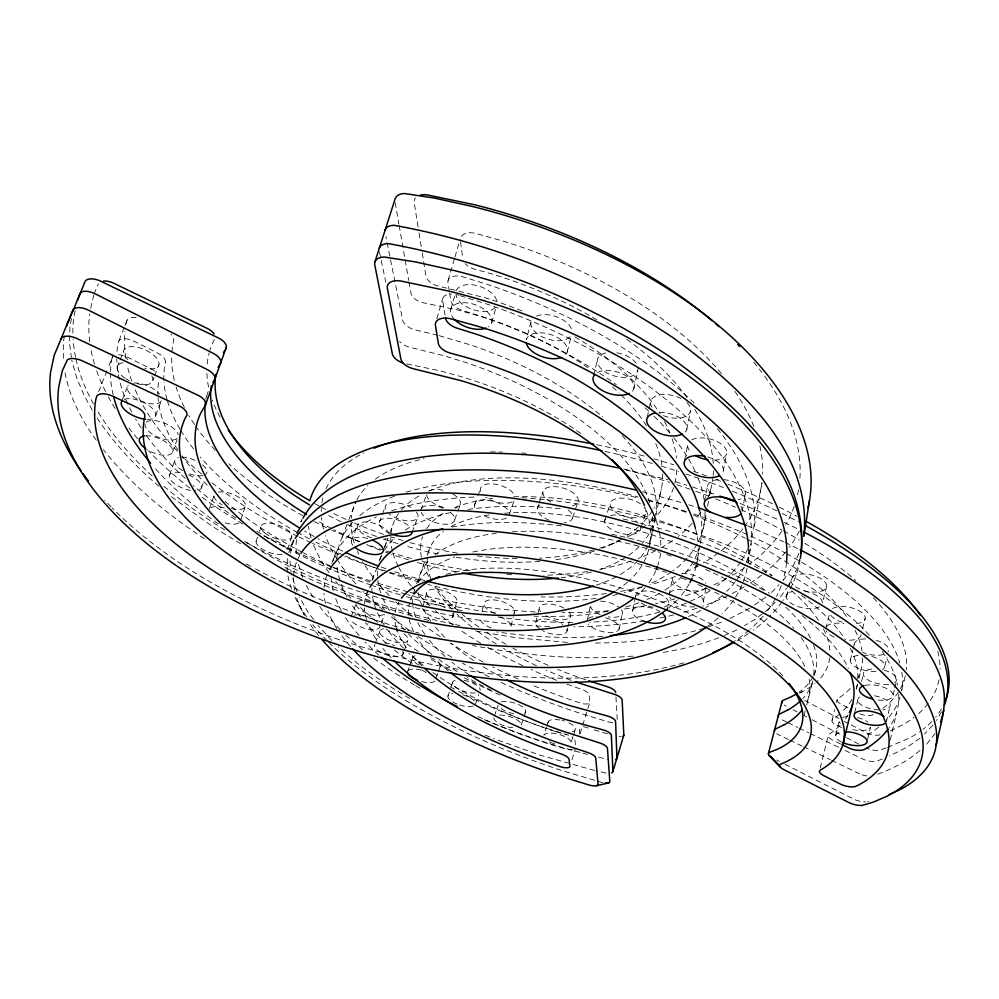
<?xml version="1.0" encoding="UTF-8"?>
<svg xmlns="http://www.w3.org/2000/svg" width="999" height="999" viewBox="0 0 999 999"><rect width="100%" height="100%" fill="white"/><g stroke="black" fill="none" stroke-linecap="round" stroke-linejoin="round"><path stroke-width="0.75" stroke-dasharray="5 3.75" d="M290.659 553.384L291.096 548.776L293.856 539.897M296.541 539.51L295.854 546.428L296.753 556.368M748.001 562.499L751.31 543.518M754.282 526.548L761.937 482.679A328.334 174.887 16.1 0 1 746.453 523.813M742.182 511.625L745.279 494.343M703.383 601.548L705.818 588.411M723.226 471.491L726.535 453.871M704.557 501.486L707.579 485.726M696.041 566.808L699.5 548.638M703.259 528.921L706.43 512.3M707.579 506.268L709.315 497.202M709.602 495.691L711.038 488.136M667.382 608.516L668.219 604.245M669.105 595.092L672.252 579.133M64.523 335.951L63.312 341.958L63.362 361.551M686.725 429.545L690.346 411.663M684.552 460.464L687.787 444.393A19.943 10.427 13.4 0 0 691.67 452.872M71.491 318.469L69.942 326.061L69.48 342.982L71.391 357.38M632.692 610.239L635.926 594.642M652.035 533.978L649.475 546.341A234.54 116.221 15.9 0 0 645.092 507.017M652.647 530.956L654.832 520.404M655.769 515.871L661.388 488.661M619.105 629.033L622.327 613.736M647.19 417.582L648.788 410.164M649.113 408.691L650.711 401.273M75.162 310.739L73.851 316.671A379.795 201.224 16.1 0 0 72.902 334.702M587.287 620.067L590.347 606.206M633.778 388.673L637.787 370.629M567.007 631.093L567.682 628.084M568.031 626.585L570.404 616.083M890.246 740.147L896.478 713.174M901.76 690.334L904.083 680.294M886.275 722.102L889.897 706.593M893.106 695.142L894.455 689.36M894.792 687.924L896.815 679.245M90.684 308.216L93.769 295.092M165.397 362.312L165.484 361.95A12.762 5.957 23.5 0 0 157.243 352.847L134.041 341.283A12.862 5.994 23.9 0 0 118.506 342.033L117.857 344.268A331.893 161.139 18.5 0 0 116.808 354.32M593.593 375.749L597.489 359.278M535.726 622.739L539.26 607.779M884.864 666.096L886.975 657.242M867.631 739.397L870.491 727.297A15.984 6.394 11.3 0 1 849.749 728.833M861.525 681.493L863.261 674.3M854.682 712.699L858.079 698.663M511.013 626.398L513.174 617.519M513.536 616.046L514.622 611.613M856.505 688.386L857.554 684.04M858.965 678.246L861.076 669.555M835.776 735.027L839.472 719.967A15.984 6.394 11.3 0 0 840.309 723.438M862.624 628.758L865.209 618.231M567.257 352.035L571.353 335.452M820.229 768.044L828.333 735.276M832.055 720.254L834.627 709.877M836.463 702.459L837.187 699.487M850.249 660.551L852.771 650.287M853.134 648.813L854.22 644.417M482.03 611.251L483.903 603.883M804.058 715.421L805.182 711.013M806.68 705.132L812.899 680.756M814.297 675.262L816.033 668.443M825.761 628.696L829.57 613.761M826.673 586.388L822.352 603.134A18.282 8.354 11.7 0 0 802.821 591.033M531.031 321.666L526.311 339.697A21.379 11.838 17.2 0 1 554.383 335.951A21.379 11.838 17.2 0 1 563.898 356.231M452.722 617.007L456.555 602.397A15.797 6.593 17.3 0 0 437.412 589.398A15.797 6.593 17.3 0 0 431.331 599.4A15.797 6.593 17.3 0 0 456.568 602.397M786.413 596.515L788.636 588.199M789.01 586.813L790.871 579.882M799.575 559.053L796.89 569.055L787.424 587.162M422.939 606.43L426.923 591.82M491.758 322.739L495.891 307.717M111.513 360.189L112.138 357.992A12.925 5.919 23.7 0 1 112.65 356.531L107.592 369.193M450.699 309.528L455.057 294.555M436.825 318.706L442.757 298.514M448.064 280.482L454.52 258.529M454.945 257.055L460.114 239.498M126.036 323.738L126.748 321.328A12.737 6.531 22.3 0 1 138.386 318.119M641.133 527.497L645.928 512.137M571.903 759.839L575.399 748.601M580.069 733.616L587.35 710.252M587.799 708.791L589.622 702.946M572.964 736.775L570.829 743.556A14.148 5.17 15.3 0 0 560.052 734.715A14.148 5.17 15.3 0 0 543.918 735.164L546.528 727.035M573.389 735.414L575.087 729.994M291.783 536.451L287.113 551.061A16.321 6.706 19.8 0 0 265.534 537.924M546.965 725.686L548.264 721.615M604.707 520.629L610.102 503.946M525.624 711.962L521.178 725.524A14.198 5.22 16 0 0 514.522 718.468A14.198 5.22 16 0 0 499.238 715.097M256.094 541.446L257.542 537.075M259.465 531.243L260.901 526.873M572.702 517.482L574.999 510.589M575.449 509.203L578.209 500.924M494.43 716.058L498.064 705.219M245.042 507.142L240.072 521.878A16.708 6.943 20.7 0 1 225.05 522.827M475.487 704.02L478.746 694.48M537.212 508.728L538.623 504.607M539.098 503.234L542.869 492.232M209.34 509.015L214.473 494.28A16.633 7.043 20.8 0 0 222.215 504.87M509.29 514.473L514.035 500.886M447.902 696.166L449.325 692.082M451.236 686.638L452.659 682.554M201.398 487.974L204.283 479.82M436.026 678.321L437.974 672.814M438.461 671.44L440.409 665.933M474.5 505.282L477.422 497.165M477.909 495.816L480.344 489.048M205.744 399.026L206.768 396.203M407.48 672.09L409.465 666.595M409.965 665.222L412.45 658.353M402.684 654.77L403.696 651.972M404.208 650.586L407.767 640.821M454.745 519.692L457.38 512.437M457.904 510.976L460.551 503.721M169.493 475.074L174.95 460.127M172.54 452.072L177.11 439.622M412.162 595.941L410.676 599.974A205.27 77.298 17.4 0 1 413.261 595.204M416.633 583.791L424.95 561.163M427.11 555.319L429.258 549.475M420.804 510.152L426.748 494.243A17.595 8.179 17.9 0 0 446.915 508.054M381.343 623.151L384.528 614.622M375.374 643.131L380.057 630.569M412.15 532.292L417.982 516.695M155.682 415.584L161.538 400.037A18.382 8.267 23.1 0 1 140.497 400.799A18.382 8.267 23.1 0 1 128.259 385.152M365.959 595.866L368.681 588.686M371.953 580.082L373.601 575.774M379.245 560.914L381.381 555.282M384.603 546.828L387.812 538.374M389.96 532.742L392.632 525.686M384.34 548.189L388.024 538.498M152.909 380.244L154.021 377.347M154.57 375.899L158.991 364.335M350.949 617.182L355.831 604.407M379.17 522.489L385.152 506.93M122.328 399.775L127.273 387.075M351.348 540.958L357.267 525.761M331.705 563.461L336.139 552.197M342.02 537.225L348.239 521.378M348.801 519.93L356.168 501.198A288.499 118.744 17.3 0 0 351.311 518.269M117.133 367.282L119.418 361.513M119.992 360.065L123.414 351.411M98.626 391.708L107.043 370.604M119.006 340.547L124.538 326.661M125.1 325.274L127.31 319.717M291.134 545.916L293.731 539.51M301.985 519.168L300.849 521.977L302.247 519.43M94.006 294.093L98.302 283.878M798.95 553.496L792.669 566.858L783.266 580.319M941.495 711.788L936.513 720.504M214.485 339.423L213.037 342.12A241.795 128.059 16.1 0 0 209.977 350.125M780.581 596.803L786.563 588.374M932.916 725.187L924.55 733.99M926.81 744.105L934.877 733.753M771.565 592.482L779.008 584.74M775.261 602.247L768.868 608.766L755.032 619.417L744.517 625.649M920.004 750.349C907.417 761.688 891.745 768.968 876.011 774.862M765.808 597.002L751.198 607.292M920.004 738.236L907.779 746.777L889.435 756.031M749.887 608.091L729.919 618.531M890.221 730.968L902.721 724.812A321.353 132.605 17.3 0 0 914.21 717.245M799.762 692.831L802.185 691.745A212.675 87.125 17.3 0 0 814.997 683.466M724.425 635.526L739.26 628.758M799.375 693.019L802.185 691.745M610.064 544.867L619.405 540.859A241.795 128.059 16.1 0 1 599.462 548.251M882.292 758.965L877.247 760.976A10.327 3.971 11.3 0 1 862.999 759.14L840.796 748.351M708.428 626.86L724.537 621.041M886.15 747.914L879.782 750.112A10.29 3.784 14 0 1 867.944 748.676M887.562 747.427L909.789 737.861A333.216 135.976 17.3 0 0 919.542 731.817M718.793 637.787L702.634 643.456L682.13 648.851L660.401 652.959M704.033 628.321C667.944 639.248 630.094 642.919 592.507 643.056M880.144 734.777L878.558 735.139A10.365 3.884 13.9 0 1 866.32 732.841L849.862 724.225M867.744 801.673L868.506 801.498M633.129 656.106C579.432 660.539 525.262 655.744 472.477 645.466M567.395 642.407L515.709 637.687L473.176 630.556M406.755 363.911L439.972 370.804L462.087 376.91A234.54 116.221 15.9 0 1 582.554 434.802M605.981 773.101L596.103 770.853M623.726 469.018L668.131 479.82M598.676 757.192L607.592 759.302M594.617 770.504L539.522 754.994L493.506 738.536M603.046 782.816L560.701 770.167A337.999 128.434 17.4 0 1 328.184 641.795M437.687 335.277L413.249 329.395A13.824 7.48 20.1 0 1 402.585 319.655L385.914 236.738M439.148 335.652L471.004 345.055A231.943 111.851 18.5 0 1 602.759 416.995M642.394 491.708L682.991 502.997M428.921 620.479C378.546 607.467 329.533 589.26 282.804 566.421M407.317 629.957L419.155 633.141M579.982 752.372C546.366 743.393 513.374 732.067 481.381 718.393M582.792 753.134L588.423 754.657M607.392 733.79L591.72 729.17M568.756 735.239L551.523 729.969A290.609 123.801 14.7 0 1 455.944 689.934M556.618 731.842L566.408 734.839M405.831 629.557C353.833 614.422 303.221 594.393 255.407 568.931M675.386 481.73L686.8 485.277M692.507 487.037L715.446 494.53M688.736 504.77L697.327 507.442M460.239 295.741L485.826 303.733A333.654 159.203 18.4 0 1 744.755 565.859M583.441 726.585L588.948 728.308M585.839 679.819L575.923 676.385A212.675 87.125 17.3 0 1 557.754 669.355M747.639 525.886L783.728 541.77M740.072 503.396L778.833 519.917M485.202 735.089L492.12 737.961M785.114 542.42L798.825 549.1M784.327 522.514L799.437 529.645M788.398 739.497L778.646 734.789A10.452 4.083 12.4 0 1 776.71 733.691M789.797 740.172L802.347 746.216M803.745 746.89L830.244 759.665M831.643 760.339L859.527 773.788M840.621 743.943L832.317 739.897A10.664 4.183 11.6 0 1 829.045 734.327L829.332 734.14A247.827 103.322 14.8 0 0 840.721 724.625M786.65 722.04L782.479 720.017A10.415 4.146 12.3 0 1 779.183 717.719M788.036 722.714L797.751 727.434M799.138 728.109L808.865 732.829M810.251 733.503L839.397 747.677M841.52 727.622L836.001 724.924A10.627 4.246 11.5 0 1 832.766 719.292L833.054 719.093A246.84 104.858 14.7 0 0 840.296 713.448M776.722 760.052L779.47 761.45M784.952 764.235L853.546 799.05A10.427 3.559 14.4 0 0 865.833 801.897M792.944 709.789L797.065 711.925M803.933 715.509L806.68 716.932M812.162 719.792L845.129 736.95M846.503 737.662L858.853 744.105M804.607 700.499L838.898 718.468M844.38 721.353L848.488 723.501M847.901 707.779L841.108 704.195A10.589 4.096 14.2 0 1 837.886 698.576L838.161 698.401A245.03 100.562 17.3 0 0 852.072 686.475M415.759 685.814L420.979 688.711M246.229 563.886L251.423 566.82M240.634 543.756L211.9 526.123L170.667 496.228M409.665 698.463C384.328 683.553 359.715 667.032 338.311 646.778M414.46 685.089L395.954 673.738L373.676 658.216M204.42 538.761C166.92 513.898 131.381 485.139 103.372 449.687M158.991 486.338C134.328 465.397 111.988 441.421 94.568 414.073M362.562 649.787L345.754 635.177M331.718 640.446L317.994 625.486M340.297 629.857L323.426 611.575L319.043 605.619M313.574 619.592L308.266 612.524L299.325 596.903M96.254 440.234C81.443 419.742 69.168 396.628 64.773 371.528M306.106 585.327L313.798 598.476M92.245 410.139L84.066 395.317L76.698 377.747L71.778 360.252M298.614 604.183L304.433 615.197A327.622 122.702 17.4 0 1 295.354 593.206M297.028 591.72L291.184 573.676M302.722 577.447L298.164 563.536M379.483 251.923L385.826 282.355M395.204 202.772L398.913 224.088M399.188 225.612L408.716 280.432M408.978 281.955L410.839 292.62A13.699 8.042 17.8 0 0 421.378 302.372L457.505 309.927L479.158 315.946A230.282 120.717 16.1 0 1 590.933 369.805M445.079 315.309L442.657 300.687A14.523 8.104 19.5 0 1 451.598 294.031M418.082 226.885L414.148 202.298A14.535 9.128 19 0 1 415.596 197.802M419.068 233.029L422.015 251.473M422.265 253.009L425.961 276.061A13.724 8.204 17.7 0 0 438.736 286.151L484.665 297.665A241.795 128.059 16.1 0 1 524.562 311.975M449.35 291.521L447.952 282.667A14.436 8.179 19.6 0 1 464.06 277.173L490.896 285.552A331.893 161.139 18.5 0 1 696.365 405.344M449.587 292.994L450.761 300.374A14.186 7.93 19.4 0 0 462.05 310.327L480.669 316.146A281.656 136.239 18.5 0 1 616.283 384.652M460.576 241.795L462.812 258.978M289.935 561.063L291.046 572.277M575.362 744.767L574.962 740.296A9.466 3.472 15.2 0 0 572.027 737.112M579.845 734.203L579.22 726.66A9.428 3.534 15.2 0 0 578.833 725.636M615.958 696.977L617.307 721.028A9.178 3.234 17.3 0 1 616.945 721.79M669.63 593.106A17.52 7.855 13.7 0 1 692.682 592.032A17.52 7.855 13.7 0 1 701.061 605.119M694.817 606.855A17.52 7.855 13.7 0 1 669.767 597.277M647.964 545.666A233.154 110.489 18.4 0 1 638.773 559.577M637.812 560.639A233.154 110.489 18.4 0 1 617.857 575.911M616.595 576.598A233.154 110.489 18.4 0 1 596.241 585.177M424.75 580.594A233.154 110.489 18.4 0 1 391.571 570.654M385.864 568.693A233.154 110.489 18.4 0 1 380.182 566.645M342.807 551.161A233.154 110.489 18.4 0 1 317.894 538.611M314.086 536.513A233.154 110.489 18.4 0 1 304.595 531.056M206.718 396.191A233.154 110.489 18.4 0 1 208.441 390.859M649.65 502.809A233.154 110.489 18.4 0 0 466.096 362.587L444.293 355.806L408.004 346.815A13.899 7.393 20 0 1 399.525 341.458M652.534 516.695A233.154 110.489 18.4 0 1 652.609 528.359M652.447 529.77A233.154 110.489 18.4 0 1 649.05 543.144M740.783 506.331A19.443 9.64 13 0 1 742.12 509.04M188.549 474.862A17.22 7.268 21.5 0 1 201.386 484.927A17.22 7.268 21.5 0 1 194.555 490.709M190.784 490.422A17.22 7.268 21.5 0 1 169.73 478.396A17.22 7.268 21.5 0 1 182.867 473.039M210.814 507.667A16.708 6.943 20.7 0 1 224.425 507.967M282.105 554.47A16.321 6.706 19.8 0 1 261.713 548.738A16.321 6.706 19.8 0 1 258.404 538.623M151.761 375.861A19.168 8.741 23.4 0 1 135.102 383.042M129.395 380.681A19.168 8.741 23.4 0 1 126.211 378.896M125.212 378.259A19.168 8.741 23.4 0 1 123.077 362.774M124.313 399.363A18.469 8.167 22.9 0 1 151.324 407.405A18.469 8.167 22.9 0 1 146.928 419.405M145.842 435.764A17.807 7.68 22.2 0 1 168.032 443.756A17.807 7.68 22.2 0 1 168.931 454.882A17.807 7.68 22.2 0 1 146.94 449.488M605.569 617.819A16.533 7.055 14.9 0 1 615.846 631.693A16.533 7.055 14.9 0 1 588.299 624M588.399 618.481A16.533 7.055 14.9 0 1 597.24 616.47M645.591 621.778A16.983 7.418 14.2 0 1 634.165 608.578A16.983 7.418 14.2 0 1 660.014 611.6M707.704 456.98A20.055 10.315 13.4 0 1 721.827 473.888M659.377 412.462A20.604 10.952 14.3 0 1 681.38 419.068A20.604 10.952 14.3 0 1 685.214 432.08M597.477 372.452A21.054 11.476 15.5 0 1 625.749 375.699A21.054 11.476 15.5 0 1 630.444 392.757M454.645 319.618A21.578 11.963 19.1 0 1 457.067 303.659A21.578 11.963 19.1 0 1 484.752 309.678A21.578 11.963 19.1 0 1 488.436 326.973M452.485 613.448A15.872 6.506 17.3 0 1 440.447 618.993A15.872 6.506 17.3 0 1 422.602 608.104M426.598 604.233A15.872 6.506 17.3 0 1 445.042 607.529M491.233 627.959A15.972 6.606 16.5 0 1 480.756 616.995M499.987 616.957A15.972 6.606 16.5 0 1 510.364 627.996M566.858 629.233A16.196 6.793 15.7 0 1 559.79 634.702A16.196 6.793 15.7 0 1 542.42 630.569M539.41 628.658A16.196 6.793 15.7 0 1 540.771 619.28A16.196 6.793 15.7 0 1 562.537 624.487M686.8 402.597A20.479 11.076 14.2 0 1 686.163 416.208A20.479 11.076 14.2 0 1 662.512 415.309M651.947 407.28A20.479 11.076 14.2 0 1 657.629 395.442A20.479 11.076 14.2 0 1 681.018 398.551M637.986 367.557A20.929 11.601 15.6 0 1 609.315 374.126A20.929 11.601 15.6 0 1 605.594 352.972M616.883 352.797A20.929 11.601 15.6 0 1 636.8 364.298M691.633 439.935A19.943 10.427 13.4 0 1 723.825 446.278A19.943 10.427 13.4 0 1 710.789 460.102M655.219 517.32A231.943 111.851 18.5 0 1 642.17 543.344M639.185 546.54A231.943 111.851 18.5 0 1 628.721 555.282M626.098 557.042A231.943 111.851 18.5 0 1 599.712 569.455M591.396 571.99A231.943 111.851 18.5 0 1 561.301 577.697M456.256 571.915A231.943 111.851 18.5 0 1 417.307 562.499M408.678 559.927A231.943 111.851 18.5 0 1 391.558 554.308M390.134 553.808A231.943 111.851 18.5 0 1 384.49 551.773M380.269 550.199A231.943 111.851 18.5 0 1 366.346 544.68M359.478 541.77A231.943 111.851 18.5 0 1 334.091 529.82M331.493 528.483A231.943 111.851 18.5 0 1 318.756 521.603M622.19 435.639A231.943 111.851 18.5 0 1 655.706 514.535M723.588 479.632A19.331 9.753 12.9 0 1 743.855 488.948A19.331 9.753 12.9 0 1 738.149 499.75M711.675 493.681A19.331 9.753 12.9 0 1 718.793 479.557M202.522 464.785A17.133 7.368 21.6 0 1 205.332 474.525M202.997 475.474A17.133 7.368 21.6 0 1 187.812 473.239M182.605 470.654A17.133 7.368 21.6 0 1 178.559 457.592M181.731 457.217A17.133 7.368 21.6 0 1 196.666 461.063M218.394 492.07A16.633 7.043 20.8 0 1 244.218 502.06A16.633 7.043 20.8 0 1 230.07 508.179M127.909 359.702A19.068 8.841 23.6 0 1 131.88 346.653A19.068 8.841 23.6 0 1 157.805 359.802A19.068 8.841 23.6 0 1 144.68 368.206M133.454 383.092A18.382 8.267 23.1 0 1 159.503 394.168M176.923 438.536A17.72 7.767 22.4 0 1 157.193 436.85A17.72 7.767 22.4 0 1 145.155 423.913M146.291 422.19A17.72 7.767 22.4 0 1 164.011 422.889A17.72 7.767 22.4 0 1 178.209 434.715M705.769 587.487A17.433 7.955 13.6 0 1 682.866 588.561A17.433 7.955 13.6 0 1 674.425 575.449M681.942 573.513A17.433 7.955 13.6 0 1 705.794 583.279M621.44 609.752A16.459 7.155 14.9 0 1 608.266 616.895M600.137 614.61A16.459 7.155 14.9 0 1 590.621 606.718M600.586 601.123A16.459 7.155 14.9 0 1 619.43 607.629M635.651 596.59A16.908 7.517 14.2 0 1 657.529 593.206A16.908 7.517 14.2 0 1 664.335 607.005M652.996 607.255A16.908 7.517 14.2 0 1 641.171 602.959M570.142 336.688A21.254 11.963 17.3 0 1 543.843 337.6A21.254 11.963 17.3 0 1 531.88 319.742M536.488 316.096A21.254 11.963 17.3 0 1 558.166 317.42A21.254 11.963 17.3 0 1 571.928 330.769M495.154 307.492A21.441 12.088 19.2 0 1 473.201 309.715A21.441 12.088 19.2 0 1 455.856 294.817M456.256 290.559A21.441 12.088 19.2 0 1 477.709 285.789A21.441 12.088 19.2 0 1 496.89 301.473M494.905 613.286A15.897 6.693 16.5 0 1 484.552 602.172A15.897 6.693 16.5 0 1 503.708 602.122A15.897 6.693 16.5 0 1 513.961 613.236M569.068 612.15A16.121 6.881 15.7 0 1 564.847 619.592A16.121 6.881 15.7 0 1 545.891 615.671M540.709 611.713A16.121 6.881 15.7 0 1 544.805 604.17A16.121 6.881 15.7 0 1 563.886 608.129M648.826 549.163A234.54 116.221 15.9 0 1 628.508 581.243M627.472 582.167A234.54 116.221 15.9 0 1 615.921 590.646M800.099 559.715A386.975 193.881 15.9 0 1 782.904 600.624M781.992 601.885A386.975 193.881 15.9 0 1 769.38 616.483M767.244 618.556A386.975 193.881 15.9 0 1 753.196 630.232M748.476 633.566A386.975 193.881 15.9 0 1 737.187 640.634M683.803 662.824A386.975 193.881 15.9 0 1 112.175 507.942M111.089 506.83A386.975 193.881 15.9 0 1 104.733 500.162M699.787 545.541A283.129 134.59 18.4 0 1 693.905 560.489M693.194 561.775A283.129 134.59 18.4 0 1 683.428 574.949M682.379 576.061A283.129 134.59 18.4 0 1 664.635 590.297M659.44 593.381A283.129 134.59 18.4 0 1 645.691 600.062M638.786 602.772A283.129 134.59 18.4 0 1 623.801 607.529M607.966 611.213A283.129 134.59 18.4 0 1 533.941 616.171M495.829 613.074A283.129 134.59 18.4 0 1 407.679 594.642M406.218 594.205A283.129 134.59 18.4 0 1 375.624 584.24M369.867 582.155A283.129 134.59 18.4 0 1 333.129 567.22M330.369 565.971A283.129 134.59 18.4 0 1 303.371 552.822M302.048 552.135A283.129 134.59 18.4 0 1 225.087 501.336M207.255 485.152A283.129 134.59 18.4 0 1 181.955 455.944M177.71 449.762A283.129 134.59 18.4 0 1 158.067 397.864M157.967 396.316A283.129 134.59 18.4 0 1 158.978 379.72M700.037 512.437A283.129 134.59 18.4 0 1 700.137 544.105M456.381 294.618A14.523 8.104 19.5 0 1 458.816 295.304M744.105 567.257A333.654 159.203 18.4 0 1 736.163 580.506M735.227 581.755A333.654 159.203 18.4 0 1 726.698 591.408M722.389 595.404A333.654 159.203 18.4 0 1 705.881 607.467M700.861 610.401A333.654 159.203 18.4 0 1 687.374 617.057M602.834 636.276A333.654 159.203 18.4 0 1 496.803 631.967M460.002 625.574A333.654 159.203 18.4 0 1 455.569 624.65M454.083 624.338A333.654 159.203 18.4 0 1 246.653 542.557M218.531 524A333.654 159.203 18.4 0 1 153.484 466.508M113.224 395.117A333.654 159.203 18.4 0 1 110.489 374.475M110.489 371.578A333.654 159.203 18.4 0 1 111.451 360.164M118.506 354.707A12.925 5.919 23.7 0 1 127.747 357.317L151.086 368.868A12.825 5.882 23.3 0 1 156.344 372.365M747.077 568.331A336.7 166.196 15.9 0 1 742.532 583.616M741.97 584.952A336.7 166.196 15.9 0 1 734.365 598.988M733.541 600.199A336.7 166.196 15.9 0 1 722.027 613.985M717.981 617.869A336.7 166.196 15.9 0 1 707.954 626.073M748.576 548.926A336.7 166.196 15.9 0 1 747.352 566.883M689.235 583.803A285.739 140.534 15.9 0 1 678.159 598.975M677.172 600.024A285.739 140.534 15.9 0 1 668.581 607.991M695.429 528.171A285.739 140.534 15.9 0 1 697.839 541.658M698.214 548.901A285.739 140.534 15.9 0 1 692.607 576.935M655.756 570.841A247.889 121.628 15.9 0 1 647.976 583.978M645.004 587.637A247.889 121.628 15.9 0 1 636.962 595.629M656.043 520.404A247.889 121.628 15.9 0 1 658.928 530.157M659.265 531.618A247.889 121.628 15.9 0 1 660.801 548.638M660.464 553.296A247.889 121.628 15.9 0 1 657.904 565.197M781.255 585.701A375.312 185.851 15.9 0 1 776.523 596.465M775.137 599.063A375.312 185.851 15.9 0 1 766.97 611.5M763.174 616.208A375.312 185.851 15.9 0 1 750.424 629.045M749.312 629.994A375.312 185.851 15.9 0 1 735.014 640.734M786.5 562.512A375.312 185.851 15.9 0 1 783.116 580.107M705.044 511.326A281.656 136.239 18.5 0 1 697.752 542.694M697.065 544.005A281.656 136.239 18.5 0 1 672.714 570.966M671.515 571.815A281.656 136.239 18.5 0 1 648.913 584.278M642.032 587.05A281.656 136.239 18.5 0 1 624.3 592.707M617.157 594.48A281.656 136.239 18.5 0 1 612.774 595.441M596.091 598.351A281.656 136.239 18.5 0 1 427.859 584.44M419.068 582.067A281.656 136.239 18.5 0 1 388.511 572.614M382.729 570.616A281.656 136.239 18.5 0 1 344.493 555.631M343.107 555.032A281.656 136.239 18.5 0 1 315.909 542.232M309.29 538.836A281.656 136.239 18.5 0 1 298.876 533.241M297.59 532.529A281.656 136.239 18.5 0 1 200.287 457.005M193.581 448.901A281.656 136.239 18.5 0 1 180.869 430.606M180.095 429.308A281.656 136.239 18.5 0 1 167.482 400.974M167.083 399.55A281.656 136.239 18.5 0 1 164.023 382.118M163.923 380.557A281.656 136.239 18.5 0 1 165.335 362.287M645.079 407.829A281.656 136.239 18.5 0 1 649.675 412.05M654.108 416.283A281.656 136.239 18.5 0 1 670.004 433.266M673.776 437.837A281.656 136.239 18.5 0 1 687.911 457.854M688.636 459.078A281.656 136.239 18.5 0 1 695.391 471.853M698.214 478.409A281.656 136.239 18.5 0 1 704.12 499.825M700.886 511.713A278.696 147.927 16.1 0 1 695.853 518.843M692.082 523.376A278.696 147.927 16.1 0 1 678.196 536.401M672.464 540.659A278.696 147.927 16.1 0 1 659.939 548.439M655.931 550.586A278.696 147.927 16.1 0 1 638.049 558.553M631.081 561.088A278.696 147.927 16.1 0 1 597.926 569.755M587.574 571.528A278.696 147.927 16.1 0 1 543.706 575.274M511.725 574.762A278.696 147.927 16.1 0 1 505.519 574.388M470.304 570.616A278.696 147.927 16.1 0 1 420.254 560.751M411.463 558.478A278.696 147.927 16.1 0 1 392.52 553.034M391.071 552.584A278.696 147.927 16.1 0 1 385.289 550.736M383.841 550.274A278.696 147.927 16.1 0 1 366.683 544.318M359.615 541.67A278.696 147.927 16.1 0 1 331.93 530.094M326.523 527.597A278.696 147.927 16.1 0 1 311.913 520.442M302.847 515.671A278.696 147.927 16.1 0 1 228.883 463.823M215.197 450.249A278.696 147.927 16.1 0 1 195.292 425.649M194.48 424.438A278.696 147.927 16.1 0 1 188.811 415.434M184.378 407.342A278.696 147.927 16.1 0 1 176.099 386.988M174.263 380.207A278.696 147.927 16.1 0 1 171.753 354.882M171.94 351.96A278.696 147.927 16.1 0 1 173.714 340.434L173.814 340.047A12.675 6.518 21.8 0 0 170.904 334.228M596.79 319.742A278.696 147.927 16.1 0 0 492.42 274.101L473.913 268.931A13.986 8.554 17 0 1 465.197 263.699M626.785 339.36A278.696 147.927 16.1 0 1 688.523 399.7M694.929 409.49A278.696 147.927 16.1 0 1 713.336 464.772M713.386 470.804A278.696 147.927 16.1 0 1 713.149 475.249M713.011 476.71A278.696 147.927 16.1 0 1 707.467 499.001M748.288 547.752A331.893 161.139 18.5 0 1 741.408 560.676M740.621 561.85A331.893 161.139 18.5 0 1 728.571 576.161M726.423 578.184A331.893 161.139 18.5 0 1 717.082 585.876M710.064 590.709A331.893 161.139 18.5 0 1 688.96 601.898M686.338 603.034A331.893 161.139 18.5 0 1 669.792 609.115M659.515 612.137A331.893 161.139 18.5 0 1 589.547 622.177M572.652 622.527A331.893 161.139 18.5 0 1 497.514 616.895M462.3 610.726A331.893 161.139 18.5 0 1 406.306 596.665M400.437 594.892A331.893 161.139 18.5 0 1 372.752 585.726M371.303 585.214A331.893 161.139 18.5 0 1 332.817 570.117M331.406 569.517A331.893 161.139 18.5 0 1 256.793 531.281M235.989 518.019A331.893 161.139 18.5 0 1 193.069 485.427M185.152 478.371A331.893 161.139 18.5 0 1 146.304 435.427M141.146 427.972A331.893 161.139 18.5 0 1 135.627 419.105M131.781 412.175A331.893 161.139 18.5 0 1 119.705 381.069M119.343 379.558A331.893 161.139 18.5 0 1 116.758 358.703M717.382 428.596A331.893 161.139 18.5 0 1 750.961 540.422M742.869 528.833A328.334 174.887 16.1 0 1 719.505 552.072M718.293 552.984A328.334 174.887 16.1 0 1 703.458 562.849M698.363 565.734A328.334 174.887 16.1 0 1 682.13 573.626M675.299 576.435A328.334 174.887 16.1 0 1 649.987 584.827M642.582 586.763A328.334 174.887 16.1 0 1 619.68 591.52M606.281 593.543A328.334 174.887 16.1 0 1 541.183 596.89M420.267 580.556A328.334 174.887 16.1 0 1 344.68 556.88M339.023 554.657A328.334 174.887 16.1 0 1 312.625 543.406M311.251 542.769A328.334 174.887 16.1 0 1 299.076 537M297.739 536.351A328.334 174.887 16.1 0 1 210.652 481.668M201.448 474.013A328.334 174.887 16.1 0 1 182.655 456.605M177.535 451.336A328.334 174.887 16.1 0 1 134.091 387.025M131.856 381.218A328.334 174.887 16.1 0 1 127.185 365.209M125.799 357.954A328.334 174.887 16.1 0 1 124.95 331.456M721.465 373.589A328.334 174.887 16.1 0 0 503.284 241.146L476.623 233.679A14.186 8.791 17.3 0 0 460.539 238.037M734.914 391.346A328.334 174.887 16.1 0 1 754.282 427.634M759.889 445.966A328.334 174.887 16.1 0 1 762.637 474.113M662.662 473.901A230.282 120.717 16.1 0 1 653.92 508.216M652.335 510.801A230.282 120.717 16.1 0 1 641.346 524.163M638.236 527.047A230.282 120.717 16.1 0 1 625.287 536.7M621.341 539.085A230.282 120.717 16.1 0 1 601.947 548.276M594.855 550.824A230.282 120.717 16.1 0 1 555.382 559.752M539.822 561.376A230.282 120.717 16.1 0 1 455.644 557.205M438.199 553.995A230.282 120.717 16.1 0 1 404.895 545.754M397.727 543.618A230.282 120.717 16.1 0 1 383.504 538.973M376.473 536.475A230.282 120.717 16.1 0 1 347.689 524.737M341.034 521.665A230.282 120.717 16.1 0 1 326.773 514.547M612.549 387.013A230.282 120.717 16.1 0 1 619.018 392.969M621.078 394.967A230.282 120.717 16.1 0 1 646.927 426.598M655.756 443.531A230.282 120.717 16.1 0 1 662.137 466.895M799.362 531.006A379.795 201.224 16.1 0 1 789.347 547.215M785.714 551.91A379.795 201.224 16.1 0 1 765.134 572.34M761.525 575.187A379.795 201.224 16.1 0 1 749.362 583.716M744.205 586.9A379.795 201.224 16.1 0 1 730.606 594.343M727.871 595.691A379.795 201.224 16.1 0 1 702.809 606.131M696.915 608.166A379.795 201.224 16.1 0 1 680.831 613.024M673.526 614.922A379.795 201.224 16.1 0 1 658.553 618.306M644.68 620.854A379.795 201.224 16.1 0 1 573.913 626.81M549.662 626.548A379.795 201.224 16.1 0 1 244.418 541.371M224.825 529.92A379.795 201.224 16.1 0 1 162.4 484.99M152.16 475.936A379.795 201.224 16.1 0 1 96.441 409.203M93.494 404.033A379.795 201.224 16.1 0 1 75.887 358.641M75.587 357.217A379.795 201.224 16.1 0 1 73.114 339.248M794.193 506.431A365.921 195.504 16.2 0 1 785.801 524.637M781.668 531.231A365.921 195.504 16.2 0 1 749.462 564.235M744.38 567.844A365.921 195.504 16.2 0 1 731.493 575.911M726.223 578.808A365.921 195.504 16.2 0 1 712.399 585.539M706.63 588.024A365.921 195.504 16.2 0 1 683.84 596.253M674.949 598.888A365.921 195.504 16.2 0 1 655.506 603.671M646.628 605.456A365.921 195.504 16.2 0 1 622.24 609.253M608.703 610.714A365.921 195.504 16.2 0 1 561.9 612.699M535.239 611.925A365.921 195.504 16.2 0 1 416.62 593.993M415.184 593.631A365.921 195.504 16.2 0 1 409.44 592.182M408.004 591.808A365.921 195.504 16.2 0 1 376.611 582.817M370.941 581.031A365.921 195.504 16.2 0 1 333.216 567.657M331.843 567.12A365.921 195.504 16.2 0 1 262.625 535.189M242.832 524.013A365.921 195.504 16.2 0 1 199.6 495.467M189.885 488.074A365.921 195.504 16.2 0 1 148.539 450.811M137.55 438.661A365.921 195.504 16.2 0 1 128.971 428.134M115.135 408.429A365.921 195.504 16.2 0 1 108.416 396.978M105.557 391.546A365.921 195.504 16.2 0 1 96.279 369.667M94.518 364.173A365.921 195.504 16.2 0 1 90.634 347.802M89.76 341.883A365.921 195.504 16.2 0 1 89.623 314.011M753.696 362.2A365.921 195.504 16.2 0 1 761.85 372.452M764.71 376.298A365.921 195.504 16.2 0 1 799.924 478.121M798.526 489.847A365.921 195.504 16.2 0 1 796.877 497.514M673.538 487.699A241.795 128.059 16.1 0 1 656.917 515.309M652.734 519.492A241.795 128.059 16.1 0 1 626.161 537.687M593.768 549.887A241.795 128.059 16.1 0 1 539.373 558.204M517.145 558.616A241.795 128.059 16.1 0 1 477.097 555.943M457.442 553.159A241.795 128.059 16.1 0 1 410.002 542.607M403.072 540.609A241.795 128.059 16.1 0 1 390.684 536.738M383.628 534.365A241.795 128.059 16.1 0 1 351.835 521.965M346.216 519.48A241.795 128.059 16.1 0 1 331.081 512.25M325.686 509.49A241.795 128.059 16.1 0 1 320.379 506.668M319.068 505.956A241.795 128.059 16.1 0 1 313.848 503.046M220.13 417.195A241.795 128.059 16.1 0 1 212.312 400.187M208.579 387.1A241.795 128.059 16.1 0 1 206.88 372.565M207.193 363.998A241.795 128.059 16.1 0 1 209.191 352.859M574.862 336.888A241.795 128.059 16.1 0 1 660.114 413.923M664.597 421.665A241.795 128.059 16.1 0 1 670.017 433.179M672.102 438.798A241.795 128.059 16.1 0 1 676.435 457.942M676.81 469.717A241.795 128.059 16.1 0 1 673.963 486.376M352.809 545.179A16.758 7.193 18.7 0 1 354.208 538.036A16.758 7.193 18.7 0 1 368.831 538.823M866.97 775.936A10.365 3.921 11.4 0 1 859.527 773.788M468.968 674.687A204.233 84.952 14.8 0 1 452.06 662.325M445.117 656.455A204.233 84.952 14.8 0 1 428.284 638.935M424.837 634.34A204.233 84.952 14.8 0 1 417.644 622.127M415.459 616.833A204.233 84.952 14.8 0 1 412.849 605.431M412.737 603.908A204.233 84.952 14.8 0 1 413.024 596.44M413.561 593.531A204.233 84.952 14.8 0 1 414.81 589.26M418.131 582.454A204.233 84.952 14.8 0 1 454.795 556.93M472.839 551.985A204.233 84.952 14.8 0 1 666.246 572.415M681.63 577.971A204.233 84.952 14.8 0 1 687.1 580.107M697.851 584.54A204.233 84.952 14.8 0 1 713.236 591.52M714.597 592.17A204.233 84.952 14.8 0 1 805.718 668.456M809.153 679.233A204.233 84.952 14.8 0 1 806.93 701.935M380.007 625.849A15.31 6.019 18.1 0 1 366.408 628.808A15.31 6.019 18.1 0 1 350.749 618.768M354.233 615.134A15.31 6.019 18.1 0 1 377.572 622.09M863.173 655.169A17.57 7.542 10.9 0 1 881.418 660.839A17.57 7.542 10.9 0 1 882.392 669.517M875.961 671.266A17.57 7.542 10.9 0 1 852.484 664.672A17.57 7.542 10.9 0 1 858.965 655.282M861.15 634.765A17.97 7.967 11.1 0 1 847.414 640.172M834.153 637.087A17.97 7.967 11.1 0 1 826.26 630.869M826.473 626.723A17.97 7.967 11.1 0 1 843.993 623.663M819.455 606.83A18.282 8.354 11.7 0 1 792.794 604.358A18.282 8.354 11.7 0 1 792.17 591.533M841.37 741.945A16.046 6.294 11.5 0 1 842.095 731.917M865.109 685.401A17.083 7.105 10.9 0 1 891.957 692.432A17.083 7.105 10.9 0 1 876.535 699.824M450.586 512.549A17.682 8.054 17.9 0 1 445.367 524.25A17.682 8.054 17.9 0 1 421.141 512.412M421.615 508.204A17.682 8.054 17.9 0 1 443.231 508.279M390.259 533.429A17.233 7.63 18.4 0 1 383.366 518.781A17.233 7.63 18.4 0 1 410.614 527.834M402.547 651.635A14.91 5.732 17.7 0 1 389.16 655.681A14.91 5.732 17.7 0 1 374.85 644.517M384.715 642.794A14.91 5.732 17.7 0 1 390.946 644.28M392.17 644.717A14.91 5.732 17.7 0 1 394.555 645.691M434.94 681.018A14.585 5.507 17.2 0 1 421.141 681.48M408.017 670.754A14.585 5.507 17.2 0 1 421.865 670.229M473.051 706.093A14.348 5.332 16.6 0 1 458.229 704.532M457.092 704.095A14.348 5.332 16.6 0 1 452.672 693.581M462.812 694.829A14.348 5.332 16.6 0 1 474.238 700.886M512.724 727.697A14.198 5.22 16 0 1 493.981 717.407M554.732 743.943A14.148 5.17 15.3 0 1 552.447 743.144M551.361 742.707A14.148 5.17 15.3 0 1 549.325 741.745M640.384 526.461A18.494 8.829 14.8 0 1 621.703 533.528A18.494 8.829 14.8 0 1 605.544 518.481M610.614 515.534A18.494 8.829 14.8 0 1 638.099 523.064M568.281 510.002A18.319 8.691 16.1 0 1 564.248 522.702M549.438 520.342A18.319 8.691 16.1 0 1 540.009 504.92M506.406 518.056A18.044 8.429 17.1 0 1 482.405 514.872M474.875 507.642A18.044 8.429 17.1 0 1 488.349 500.424A18.044 8.429 17.1 0 1 508.991 512.125M430.457 657.579A14.535 5.594 17.2 0 1 438.299 668.256M419.13 665.159A14.535 5.594 17.2 0 1 416.758 655.394M475.274 692.969A14.298 5.42 16.6 0 1 457.155 688.261A14.298 5.42 16.6 0 1 455.02 680.394M463.923 680.282A14.298 5.42 16.6 0 1 480.144 690.384M403.846 633.928A14.86 5.819 17.7 0 1 404.233 642.594A14.86 5.819 17.7 0 1 384.103 637.437A14.86 5.819 17.7 0 1 383.566 628.733M812.824 680.819A203.421 86.201 14.7 0 1 802.834 698.513M502.684 677.846A203.421 86.201 14.7 0 1 481.381 665.596M473.801 660.664A203.421 86.201 14.7 0 1 451.223 643.306M444.817 637.337A203.421 86.201 14.7 0 1 434.34 625.811M430.819 621.166A203.421 86.201 14.7 0 1 418.331 591.795M418.456 581.655A203.421 86.201 14.7 0 1 428.534 560.963M434.952 554.944A203.421 86.201 14.7 0 1 496.328 533.279M512.4 531.793A203.421 86.201 14.7 0 1 648.251 548.838M649.7 549.263A203.421 86.201 14.7 0 1 659.802 552.322M666.932 554.62A203.421 86.201 14.7 0 1 671.178 556.056M693.294 564.298A203.421 86.201 14.7 0 1 698.663 566.508M705.469 569.43A203.421 86.201 14.7 0 1 793.843 628.396M801.111 637.462A203.421 86.201 14.7 0 1 813.673 676.311M383.816 614.447A15.247 6.119 18.2 0 1 367.932 613.561A15.247 6.119 18.2 0 1 356.156 604.595M357.555 601.723A15.247 6.119 18.2 0 1 371.653 601.935A15.247 6.119 18.2 0 1 384.59 609.777M883.428 654.482A17.495 7.655 10.8 0 1 862.686 652.409M854.232 644.417A17.495 7.655 10.8 0 1 867.144 638.898M876.148 640.309A17.495 7.655 10.8 0 1 888.036 651.748M832.529 608.591A17.895 8.079 11 0 1 861.45 612.25A17.895 8.079 11 0 1 852.959 623.826M842.432 622.24A17.895 8.079 11 0 1 830.431 614.46M842.794 717.444A15.984 6.394 11.3 0 1 848.163 716.583M857.592 717.607A15.984 6.394 11.3 0 1 867.856 721.99M874.537 695.779A16.496 6.781 11 0 1 889.684 703.259A16.496 6.781 11 0 1 882.804 709.777M878.983 709.927A16.496 6.781 11 0 1 861.687 705.094A16.496 6.781 11 0 1 859.465 697.177M884.09 670.254A17.02 7.205 10.8 0 1 894.642 682.579M888.586 684.327A17.02 7.205 10.8 0 1 864.647 677.247A17.02 7.205 10.8 0 1 875.349 668.968M386.138 538.623A16.683 7.293 18.7 0 1 383.291 539.298M371.665 537.874A16.683 7.293 18.7 0 1 357.217 526.323A16.683 7.293 18.7 0 1 372.003 522.777A16.683 7.293 18.7 0 1 388.961 533.716M453.134 494.218A17.595 8.179 17.9 0 1 454.745 508.079M429.508 490.734A17.595 8.179 17.9 0 1 444.767 490.709M416.483 512.187A17.17 7.742 18.5 0 1 410.564 520.854A17.17 7.742 18.5 0 1 389.148 513.811M385.427 509.103A17.17 7.742 18.5 0 1 392.557 502.647A17.17 7.742 18.5 0 1 410.951 507.542M501.236 701.897A14.148 5.307 16 0 1 519.018 704.832A14.148 5.307 16 0 1 524.65 713.099M513.736 713.723A14.148 5.307 16 0 1 499.438 706.892M568.843 722.814A14.098 5.257 15.3 0 1 571.915 731.755M548.064 722.976A14.098 5.257 15.3 0 1 560.801 720.154M562 720.416A14.098 5.257 15.3 0 1 564.398 721.078M644.13 507.105A18.407 8.954 14.8 0 1 628.92 517.307A18.407 8.954 14.8 0 1 611.213 501.423A18.407 8.954 14.8 0 1 640.421 503.783M550.861 502.01A18.232 8.816 16 0 1 546.665 487.862A18.232 8.816 16 0 1 572.739 492.544A18.232 8.816 16 0 1 572.215 505.844M512.087 501.823A17.957 8.541 17.1 0 1 485.814 497.227M480.706 491.433A17.957 8.541 17.1 0 1 494.18 484.053A17.957 8.541 17.1 0 1 514.697 495.804M448.376 670.891A205.27 77.298 17.4 0 1 436.401 660.476M428.671 652.634A205.27 77.298 17.4 0 1 416.708 637.05M413.836 631.942A205.27 77.298 17.4 0 1 408.891 617.619M408.516 614.772A205.27 77.298 17.4 0 1 409.752 602.597M445.966 574.437A205.27 77.298 17.4 0 1 784.802 678.109M327.06 640.659A337.999 128.434 17.4 0 1 312.724 624.675M306.631 616.683A337.999 128.434 17.4 0 1 293.756 594.567M291.558 589.135A337.999 128.434 17.4 0 1 287.65 573.813M287.462 572.352A337.999 128.434 17.4 0 1 287.899 556.68M288.811 552.572A337.999 128.434 17.4 0 1 294.455 539.522M848.114 714.822A247.827 103.322 14.8 0 1 844.355 720.404M555.219 731.418A247.827 103.322 14.8 0 1 431.605 671.64M423.264 665.396A247.827 103.322 14.8 0 1 408.816 653.234M403.484 648.164A247.827 103.322 14.8 0 1 387.462 629.695M384.128 624.837A247.827 103.322 14.8 0 1 377.497 612.762M376.323 610.014A247.827 103.322 14.8 0 1 371.915 587.687M372.714 580.219A247.827 103.322 14.8 0 1 376.673 568.793M451.81 527.022A247.827 103.322 14.8 0 1 561.775 525.899M611.738 534.24A247.827 103.322 14.8 0 1 764.66 590.846M802.185 615.671A247.827 103.322 14.8 0 1 848.351 668.468M573.201 749.687A9.403 3.422 15.2 0 1 564.535 748.701L547.227 743.431A291.783 122.003 14.8 0 1 477.36 716.308M898.713 694.03A291.783 122.003 14.8 0 1 889.023 727.771M378.971 655.169A291.783 122.003 14.8 0 1 365.184 642.082M359.153 635.551A291.783 122.003 14.8 0 1 345.342 617.457M341.571 611.163A291.783 122.003 14.8 0 1 334.852 596.266M333.167 590.684A291.783 122.003 14.8 0 1 331.119 575.986M333.067 560.914A291.783 122.003 14.8 0 1 376.373 516.97M391.558 510.814A291.783 122.003 14.8 0 1 477.185 496.94M521.74 497.714A291.783 122.003 14.8 0 1 869.28 635.189M882.292 651.523A291.783 122.003 14.8 0 1 897.564 685.227M350.524 646.465A294.093 109.853 17.4 0 1 339.335 632.292M336.925 628.683A294.093 109.853 17.4 0 1 327.822 610.889M325.524 603.458A294.093 109.853 17.4 0 1 324.001 593.344M324.051 587.749A294.093 109.853 17.4 0 1 327.222 574.437M391.196 657.829A249.762 93.007 17.4 0 1 382.929 648.463M376.086 639.16A249.762 93.007 17.4 0 1 367.907 623.538M366.533 619.517A249.762 93.007 17.4 0 1 364.498 608.016M364.535 603.858A249.762 93.007 17.4 0 1 367.919 590.796M421.815 665.796A216.758 80.569 17.4 0 1 411.663 654.82M406.331 647.851A216.758 80.569 17.4 0 1 397.914 632.492M396.153 627.097A216.758 80.569 17.4 0 1 394.83 616.72M395.179 612.474A216.758 80.569 17.4 0 1 398.901 601.848M318.656 635.664A327.622 122.702 17.4 0 1 308.841 622.389M294.705 590.359A327.622 122.702 17.4 0 1 293.544 577.41M293.606 575.861A327.622 122.702 17.4 0 1 296.428 562.375M297.602 559.515A327.622 122.702 17.4 0 1 300.15 554.632M851.86 699.412A246.84 104.858 14.7 0 1 841.383 712.462M491.258 690.284A246.84 104.858 14.7 0 1 467.582 677.734M457.117 671.528A246.84 104.858 14.7 0 1 438.836 659.427M431.83 654.27A246.84 104.858 14.7 0 1 408.603 634.115M404.483 629.82A246.84 104.858 14.7 0 1 392.732 615.471M389.448 610.576A246.84 104.858 14.7 0 1 382.904 598.376M380.731 592.832A246.84 104.858 14.7 0 1 377.847 580.544M377.497 576.086A246.84 104.858 14.7 0 1 377.684 569.942M379.932 559.54A246.84 104.858 14.7 0 1 381.68 555.244M384.478 550.087A246.84 104.858 14.7 0 1 396.016 536.863M405.307 530.007A246.84 104.858 14.7 0 1 453.022 512.062M468.007 509.428A246.84 104.858 14.7 0 1 562.949 509.003M622.964 518.981A246.84 104.858 14.7 0 1 771.79 575.749M801.66 595.479A246.84 104.858 14.7 0 1 845.491 639.922M850.374 648.413A246.84 104.858 14.7 0 1 857.816 679.095M857.242 684.465A246.84 104.858 14.7 0 1 855.506 691.32M566.957 684.215A245.03 100.562 17.3 0 0 569.892 685.289L582.18 689.547A9.366 3.384 17.7 0 1 589.185 694.78L589.847 702.11A9.278 3.322 17.7 0 1 579.008 702.647L562.112 696.79A288.499 118.744 17.3 0 1 530.669 684.465M556.755 680.331A245.03 100.562 17.3 0 1 531.181 669.58M522.902 665.759A245.03 100.562 17.3 0 1 487.624 647.352M480.931 643.406A245.03 100.562 17.3 0 1 459.528 629.532M452.51 624.487A245.03 100.562 17.3 0 1 435.289 610.726M429.92 605.906A245.03 100.562 17.3 0 1 415.634 591.321M414.685 590.234A245.03 100.562 17.3 0 1 411.95 586.962M411.076 585.876A245.03 100.562 17.3 0 1 398.913 567.594M398.201 566.208A245.03 100.562 17.3 0 1 392.819 552.559M392.47 551.223A245.03 100.562 17.3 0 1 398.564 513.673M401.461 509.952A245.03 100.562 17.3 0 1 421.541 494.555M428.546 491.221A245.03 100.562 17.3 0 1 637.861 496.84M648.026 499.737A245.03 100.562 17.3 0 1 686.713 512.599M693.718 515.247A245.03 100.562 17.3 0 1 745.254 538.224M746.578 538.911A245.03 100.562 17.3 0 1 848.613 619.48M855.069 630.406A245.03 100.562 17.3 0 1 861.975 651.048M862.524 657.929A245.03 100.562 17.3 0 1 857.866 677.846M899.974 697.477A290.609 123.801 14.7 0 1 886.213 720.167M878.658 727.147A290.609 123.801 14.7 0 1 870.591 733.004L868.543 734.078A10.602 4.208 11.3 0 1 865.171 735.239M454.582 689.21A290.609 123.801 14.7 0 1 449.213 686.288M426.123 672.627A290.609 123.801 14.7 0 1 421.253 669.492M412.312 663.448A290.609 123.801 14.7 0 1 392.282 648.314M386.388 643.344A290.609 123.801 14.7 0 1 365.434 622.702M360.627 617.007A290.609 123.801 14.7 0 1 350.774 603.296M347.053 596.927A290.609 123.801 14.7 0 1 340.921 583.291M339.985 580.456A290.609 123.801 14.7 0 1 337 565.072M336.913 558.229A290.609 123.801 14.7 0 1 353.122 521.828M359.74 515.634A290.609 123.801 14.7 0 1 394.855 496.041M406.094 492.232A290.609 123.801 14.7 0 1 637.537 497.839M648.001 500.449A290.609 123.801 14.7 0 1 686.438 511.575M693.693 513.961A290.609 123.801 14.7 0 1 785.052 552.947M786.388 553.671A290.609 123.801 14.7 0 1 899.812 663.061M901.81 672.177A290.609 123.801 14.7 0 1 901.635 690.784M905.294 675.911A288.499 118.744 17.3 0 1 881.605 709.29M518.156 679.033A288.499 118.744 17.3 0 1 492.557 666.882M483.341 662.125A288.499 118.744 17.3 0 1 450.187 643.094M440.297 636.7A288.499 118.744 17.3 0 1 420.666 622.814M412.5 616.433A288.499 118.744 17.3 0 1 395.592 601.748M389.26 595.591A288.499 118.744 17.3 0 1 377.472 582.654M372.889 576.947A288.499 118.744 17.3 0 1 362.674 561.713M358.703 554.145A288.499 118.744 17.3 0 1 357.417 551.323M354.258 542.932A288.499 118.744 17.3 0 1 351.099 521.253M356.855 499.85A288.499 118.744 17.3 0 1 367.719 485.601M375.324 479.183A288.499 118.744 17.3 0 1 423.988 458.666M490.347 451.898A288.499 118.744 17.3 0 1 502.31 452.06M521.753 452.997A288.499 118.744 17.3 0 1 526.248 453.321M625.624 469.855A288.499 118.744 17.3 0 1 669.717 482.392M676.985 484.765A288.499 118.744 17.3 0 1 690.022 489.235M695.766 491.296A288.499 118.744 17.3 0 1 708.566 496.103M715.609 498.876A288.499 118.744 17.3 0 1 735.401 507.167M741.108 509.715A288.499 118.744 17.3 0 1 782.142 530.107M783.503 530.844A288.499 118.744 17.3 0 1 799.35 539.972M804.757 543.256A288.499 118.744 17.3 0 1 855.843 580.619M873.501 597.802A288.499 118.744 17.3 0 1 906.28 669.854M873.176 714.51A10.527 4.046 14 0 1 859.714 713.835M813.149 676.61A202.422 81.881 17.3 0 1 799.724 691.645M571.228 680.356A202.422 81.881 17.3 0 1 546.166 670.154M536.363 665.696A202.422 81.881 17.3 0 1 503.558 648.413M496.291 643.993A202.422 81.881 17.3 0 1 476.648 630.594M472.09 627.11A202.422 81.881 17.3 0 1 457.03 614.16M451.948 609.128A202.422 81.881 17.3 0 1 434.89 586.913M431.006 578.97A202.422 81.881 17.3 0 1 443.406 531.443M451.136 526.548A202.422 81.881 17.3 0 1 491.633 514.572M504.732 513.211A202.422 81.881 17.3 0 1 769.442 593.468M785.701 607.13A202.422 81.881 17.3 0 1 810.851 638.861M813.561 644.979A202.422 81.881 17.3 0 1 813.773 675.312M941.345 709.09A333.216 135.976 17.3 0 1 935.613 717.257M931.83 721.478A333.216 135.976 17.3 0 1 923.014 729.295M500.162 695.042A333.216 135.976 17.3 0 1 464.398 677.834M450.861 670.629A333.216 135.976 17.3 0 1 428.796 657.916M418.406 651.473A333.216 135.976 17.3 0 1 386.026 628.958M377.51 622.265A333.216 135.976 17.3 0 1 359.578 606.73M350.786 598.189A333.216 135.976 17.3 0 1 335.364 580.931M329.083 572.664A333.216 135.976 17.3 0 1 313.037 543.531M311.089 537.874A333.216 135.976 17.3 0 1 308.441 526.361M605.119 451.436A333.216 135.976 17.3 0 1 652.784 463.623M661.388 466.158A333.216 135.976 17.3 0 1 678.521 471.516M685.938 473.963A333.216 135.976 17.3 0 1 725.361 488.336M732.504 491.196A333.216 135.976 17.3 0 1 776.772 510.864M782.304 513.586A333.216 135.976 17.3 0 1 798.501 521.89M621.053 736.65A9.166 3.172 17.2 0 1 619.193 736.65M786.076 706.206A10.39 3.959 14.9 0 1 784.178 705.057M612.699 722.652A9.178 3.234 17.3 0 1 608.279 721.865L578.933 712.911A321.353 132.605 17.3 0 1 500.137 682.017M829.744 657.717A212.675 87.125 17.3 0 1 817.132 681.593M548.189 665.322A212.675 87.125 17.3 0 1 512.824 648.089M506.143 644.367A212.675 87.125 17.3 0 1 485.989 631.955M478.958 627.135A212.675 87.125 17.3 0 1 462.25 614.323M457.904 610.589A212.675 87.125 17.3 0 1 435.164 586.238M428.821 576.51A212.675 87.125 17.3 0 1 421.953 559.84M421.366 557.142A212.675 87.125 17.3 0 1 422.614 536.7M426.635 528.633A212.675 87.125 17.3 0 1 445.379 512.087M455.007 507.492A212.675 87.125 17.3 0 1 492.694 498.376M513.736 496.803A212.675 87.125 17.3 0 1 772.177 575.499M791.683 590.784A212.675 87.125 17.3 0 1 818.531 620.479M823.426 628.858A212.675 87.125 17.3 0 1 829.994 653.733M938.985 679.844A321.353 132.605 17.3 0 1 917.619 714.485M489.085 676.81A321.353 132.605 17.3 0 1 462.337 663.124M452.048 657.417A321.353 132.605 17.3 0 1 418.331 636.575M409.415 630.431A321.353 132.605 17.3 0 1 389.922 615.721M383.017 610.014A321.353 132.605 17.3 0 1 362.949 591.42M355.894 583.903A321.353 132.605 17.3 0 1 338.099 560.889M337.287 559.627A321.353 132.605 17.3 0 1 325.549 535.751M323.489 528.896A321.353 132.605 17.3 0 1 321.503 517.432M321.253 511.488A321.353 132.605 17.3 0 1 321.341 508.553M321.94 502.759A321.353 132.605 17.3 0 1 323.127 497.102M326.036 488.873A321.353 132.605 17.3 0 1 363.773 452.884M596.728 444.742A321.353 132.605 17.3 0 1 644.879 456.268M653.646 458.728A321.353 132.605 17.3 0 1 673.738 464.785M693.643 471.378A321.353 132.605 17.3 0 1 706.318 475.886M716.32 479.62A321.353 132.605 17.3 0 1 720.679 481.306M727.884 484.14A321.353 132.605 17.3 0 1 772.452 503.783M779.42 507.205A321.353 132.605 17.3 0 1 797.04 516.321M937.724 651.248A321.353 132.605 17.3 0 1 940.047 669.218M264.922 533.079A16.246 6.806 19.9 0 0 291.071 538.074A16.246 6.806 19.9 0 0 273.052 523.651A16.246 6.806 19.9 0 0 264.922 533.079M795.404 586.663A18.207 8.467 11.6 0 0 825.786 588.461A18.207 8.467 11.6 0 0 805.132 574.05A18.207 8.467 11.6 0 0 795.404 586.663"/><path stroke-width="1.5" d="M936.163 745.304C940.196 725.024 948.088 704.283 942.344 683.491C937.861 667.007 929.033 652.235 918.693 638.773C886.9 600.237 844.143 572.602 800.187 549.825M801.111 553.346C809.977 467.02 732.392 402.322 669.717 356.68C585.127 300.274 488.511 261.95 388.586 243.631A14.997 8.504 21.5 0 0 379.333 248.127M809.49 500.511L803.82 536.251C813.036 449.812 736.463 384.178 673.663 338.162C589.835 281.681 493.781 243.394 394.405 225.349A14.91 8.591 21.6 0 0 385.177 229.92M73.052 310.876L80.095 293.331A13.399 6.356 25 0 1 95.592 294.006L212.899 353.147A12.837 6.156 22.8 0 1 220.205 363.823L218.119 367.37M77.447 300.349L85.115 281.343A13.324 6.893 23.5 0 1 100.849 281.268L218.444 337.987A12.787 6.681 21 0 1 225.587 348.951M843.019 743.843L852.721 703.958M768.418 753.483L781.992 701.573M944.417 705.306C954.794 676.023 940.459 645.042 922.552 622.002C890.821 582.854 847.739 554.87 803.458 531.818M940.596 722.464L943.843 710.277M611.55 772.851A9.266 3.309 14.7 0 0 612.911 771.478L623.826 735.089L622.14 700.037A9.603 3.484 17.3 0 0 615.546 694.68L575.274 681.855M374.862 262.05L395.167 198.813A14.71 9.191 19.5 0 1 404.533 193.531L434.577 198.102L473.301 206.681A379.795 201.224 16.1 0 1 807.979 507.767M205.744 404.22L226.311 347.365M66.583 325.749L73.302 309.603A13.474 6.281 24.8 0 1 88.849 310.339L206.955 369.418A12.912 6.094 22.7 0 1 214.348 380.02L212.962 382.355M72.89 310.239L54.096 355.619L50.524 372.627A386.975 193.881 15.9 0 0 81.169 471.141M302.959 518.156C327.035 475.412 380.582 463.573 425.387 456.605C490.534 448.913 556.68 454.907 620.666 468.356M296.865 533.191C321.054 490.734 374.625 479.67 419.205 472.964C491.945 464.797 565.584 473.626 636.563 490.172M223.376 352.822L224.85 350.237M60.777 339.21L61.214 338.524A13.574 6.643 22.8 0 1 77.173 338.636L197.59 395.055A13.024 6.444 20.4 0 1 205.045 405.756L200.699 413.199A234.54 116.221 15.9 0 0 334.802 578.321A234.54 116.221 15.9 0 0 614.647 591.433M866.982 748.026L864.972 749.1A10.639 4.146 11.4 0 1 848.925 747.989L842.007 744.617M787.512 710.139L780.294 713.711A10.415 4.146 12.3 0 0 778.446 716.52M783.628 725.074L776.41 728.558A10.452 4.083 12.4 0 0 774.575 731.318M889.26 794.392L897.826 790.733A337.999 128.434 17.4 0 0 726.161 556.83A337.999 128.434 17.4 0 0 295.242 538.274M596.803 785.676L608.528 782.929M698.763 507.879L746.253 525.312M588.736 680.819L607.542 686.763A9.515 3.484 17.4 0 1 615.709 692.469M719.792 496.091L732.829 500.786M769.28 755.644L779.682 766.121L770.679 756.83A10.527 3.734 15.2 0 1 770.279 752.06L777.347 749.262A205.27 77.298 17.4 0 0 789.272 683.591M770.679 756.83L780.444 767.257M612.911 771.478L611.363 735.564A9.678 3.621 14.8 0 0 604.645 730.356L563.523 718.943A204.233 84.952 14.8 0 1 470.204 675.511M593.518 586.038A233.154 110.489 18.4 0 1 427.647 581.343M378.771 566.133A233.154 110.489 18.4 0 1 345.504 552.41M299.3 527.847A233.154 110.489 18.4 0 1 205.569 401.66M740.933 513.886A19.443 9.64 13 0 1 726.023 517.382M710.701 512.425A19.443 9.64 13 0 1 709.527 497.989A19.443 9.64 13 0 1 737.137 502.834M145.592 419.305A18.469 8.167 22.9 0 1 126.698 411.538A18.469 8.167 22.9 0 1 122.203 400.699M145.767 448.701A17.807 7.68 22.2 0 1 144.705 435.864M662.837 613.686A16.983 7.418 14.2 0 1 662.624 622.077A16.983 7.418 14.2 0 1 645.591 621.778M719.205 475.786A20.055 10.315 13.4 0 1 685.801 467.757A20.055 10.315 13.4 0 1 705.132 456.343M682.467 434.066A20.604 10.952 14.3 0 1 652.297 429.358A20.604 10.952 14.3 0 1 654.757 413.074M629.37 393.356A21.054 11.476 15.5 0 1 602.847 390.846A21.054 11.476 15.5 0 1 594.717 374.563M561.613 357.392A21.379 11.838 17.2 0 1 540.109 355.894A21.379 11.838 17.2 0 1 526.236 342.857M486.163 328.109A21.578 11.963 19.1 0 1 454.645 319.618M708.279 459.84A19.943 10.427 13.4 0 1 695.242 455.432M558.354 578.021A231.943 111.851 18.5 0 1 462.013 573.014M306.681 514.51A231.943 111.851 18.5 0 1 211.338 385.739M733.915 500.349A19.331 9.753 12.9 0 1 730.381 500.337M611.9 459.552A234.54 116.221 15.9 0 1 644.517 505.569M403.134 363.024A13.974 7.78 17.5 0 1 392.257 353.434L374.675 264.423A15.035 8.916 19 0 1 384.328 257.03L414.985 261.825L454.57 270.629A386.975 193.881 15.9 0 1 800.336 558.291M734.565 642.12A386.975 193.881 15.9 0 1 712.662 652.684M88.349 480.881A386.975 193.881 15.9 0 1 82.942 473.626M699.712 510.964A283.129 134.59 18.4 0 0 475.686 333.991L456.955 328.147A14.261 7.855 19.3 0 1 445.554 318.244M685.951 617.669A333.654 159.203 18.4 0 1 610.214 635.626M150.562 463.099A333.654 159.203 18.4 0 1 113.586 396.615M706.768 626.935A336.7 166.196 15.9 0 1 325.649 626.273A336.7 166.196 15.9 0 1 95.754 399.775L96.416 397.465A13.062 6.206 21.5 0 1 112.475 396.141L136.388 407.155A12.999 6.194 21 0 1 144.88 416.171L144.793 416.546A285.739 140.534 15.9 0 0 340.784 612.212A285.739 140.534 15.9 0 0 667.419 608.94M748.513 547.377A336.7 166.196 15.9 0 0 479.42 326.723L451.948 319.106A14.61 8.417 16.9 0 0 435.427 325.274L438.286 343.219A14.386 8.192 16.6 0 0 449.85 352.972L468.906 358.241A285.739 140.534 15.9 0 1 695.429 528.171M691.995 578.334A285.739 140.534 15.9 0 1 689.972 582.454M732.454 642.407A375.312 185.851 15.9 0 1 311.326 635.189A375.312 185.851 15.9 0 1 58.704 387.088L62.288 370.841L67.37 359.865A13.524 6.518 22.4 0 1 81.419 360.452L178.709 405.644A13.037 6.344 20.5 0 1 186.326 416.246L184.915 418.806A247.889 121.628 15.9 0 0 337.949 595.704A247.889 121.628 15.9 0 0 633.578 598.426M786.5 562.512A375.312 185.851 15.9 0 0 449.837 291.333L400.724 280.981A14.973 8.754 18.4 0 0 387.275 287.862L400.899 359.028A14.111 7.842 17.2 0 0 414.173 368.943L461.401 380.744A247.889 121.628 15.9 0 1 655.544 519.055M657.417 566.633A247.889 121.628 15.9 0 1 656.355 569.455M309.603 504.932A230.282 120.717 16.1 0 1 215.821 374.238M420.454 195.092A14.535 9.128 19 0 1 427.41 194.942L475.112 204.882A365.921 195.504 16.2 0 1 712.1 320.704M715.571 323.688A365.921 195.504 16.2 0 1 718.98 326.673M737.649 344.468A365.921 195.504 16.2 0 1 739.722 346.616M103.659 281.056A13.174 6.856 23.3 0 1 113.074 282.917L207.293 328.459A12.712 6.668 21.3 0 1 214.123 333.966M309.99 500.824A241.795 128.059 16.1 0 1 228.284 430.157M372.939 540.372A16.758 7.193 18.7 0 1 380.444 553.771A16.758 7.193 18.7 0 1 355.057 547.415M802.397 709.615A204.233 84.952 14.8 0 1 783.691 725.099M845.741 731.73A16.046 6.294 11.5 0 1 867.032 742.095A16.046 6.294 11.5 0 1 842.469 742.457M884.839 723.526A16.571 6.681 11.1 0 1 860.476 721.852A16.571 6.681 11.1 0 1 859.252 711.263A16.571 6.681 11.1 0 1 884.04 716.608M872.202 698.925A17.083 7.105 10.9 0 1 864.048 685.676M412.15 532.292A17.233 7.63 18.4 0 1 391.62 533.99M417.545 680.307A14.585 5.507 17.2 0 1 407.48 672.09M800.873 700.486A203.421 86.201 14.7 0 1 787.574 710.164M506.593 679.869A203.421 86.201 14.7 0 0 567.919 705.057L608.903 716.433A9.64 3.671 14.8 0 1 615.584 721.665L616.92 758.079A9.241 3.359 14.7 0 1 615.571 759.49M450.537 672.614A205.27 77.298 17.4 0 0 559.939 730.232L600.699 743.281A9.715 3.284 17.4 0 1 607.442 748.488L609.827 781.742A9.278 2.985 17.3 0 1 605.207 783.116M414.061 594.03A205.27 77.298 17.4 0 1 439.435 576.61M377.397 567.42A247.827 103.322 14.8 0 1 442.794 528.833M849.999 672.402A247.827 103.322 14.8 0 1 849.362 712.487M888.198 728.908A291.783 122.003 14.8 0 1 867.032 748.051M457.542 706.718A291.783 122.003 14.8 0 1 381.268 657.155M329.745 569.442A294.093 109.853 17.4 0 1 699.899 583.216A294.093 109.853 17.4 0 1 858.178 785.226L856.205 786.076A10.727 3.734 14.5 0 1 840.234 784.015L823.551 775.524A10.789 3.784 14.6 0 1 820.179 770.192L820.454 770.042A249.762 93.007 17.4 0 0 682.492 599.612A249.762 93.007 17.4 0 0 369.942 587.15M352.485 648.651A294.093 109.853 17.4 0 0 541.833 760.339L559.003 766.27A9.428 3.047 17.8 0 0 569.905 766.096L569.043 759.265A9.515 3.109 17.8 0 0 561.85 754.195L549.35 749.874A249.762 93.007 17.4 0 1 394.243 660.951M300.886 553.446A327.622 122.702 17.4 0 1 716.857 571.728A327.622 122.702 17.4 0 1 886.3 796.553L873.026 802.222L862.075 805.431A10.552 3.584 14.4 0 1 849.662 802.934L783.765 769.58A10.602 3.709 15.1 0 1 781.505 763.711L783.928 762.761A216.758 80.569 17.4 0 0 681.106 616.021A216.758 80.569 17.4 0 0 401.361 598.176M321.715 639.285A327.622 122.702 17.4 0 0 559.215 775.811L589.01 785.002A9.328 2.972 17.5 0 0 598.089 784.49L595.716 757.904A9.678 3.209 17.5 0 0 587.325 752.359L555.182 741.758A216.758 80.569 17.4 0 1 425.037 668.868M397.427 631.206A216.758 80.569 17.4 0 1 396.591 628.633M310.177 499.5A333.216 135.976 17.3 0 1 602.122 450.774M805.269 525.524A333.216 135.976 17.3 0 1 945.853 699.462M623.826 735.089A9.166 3.172 17.2 0 1 622.514 736.375M782.067 702.659A10.39 3.959 14.9 0 1 783.865 700.024L790.946 696.927A202.422 81.881 17.3 0 0 797.389 693.244M374.175 448.176A321.353 132.605 17.3 0 1 593.731 444.143M805.319 520.854A321.353 132.605 17.3 0 1 920.366 615.359"/></g></svg>
